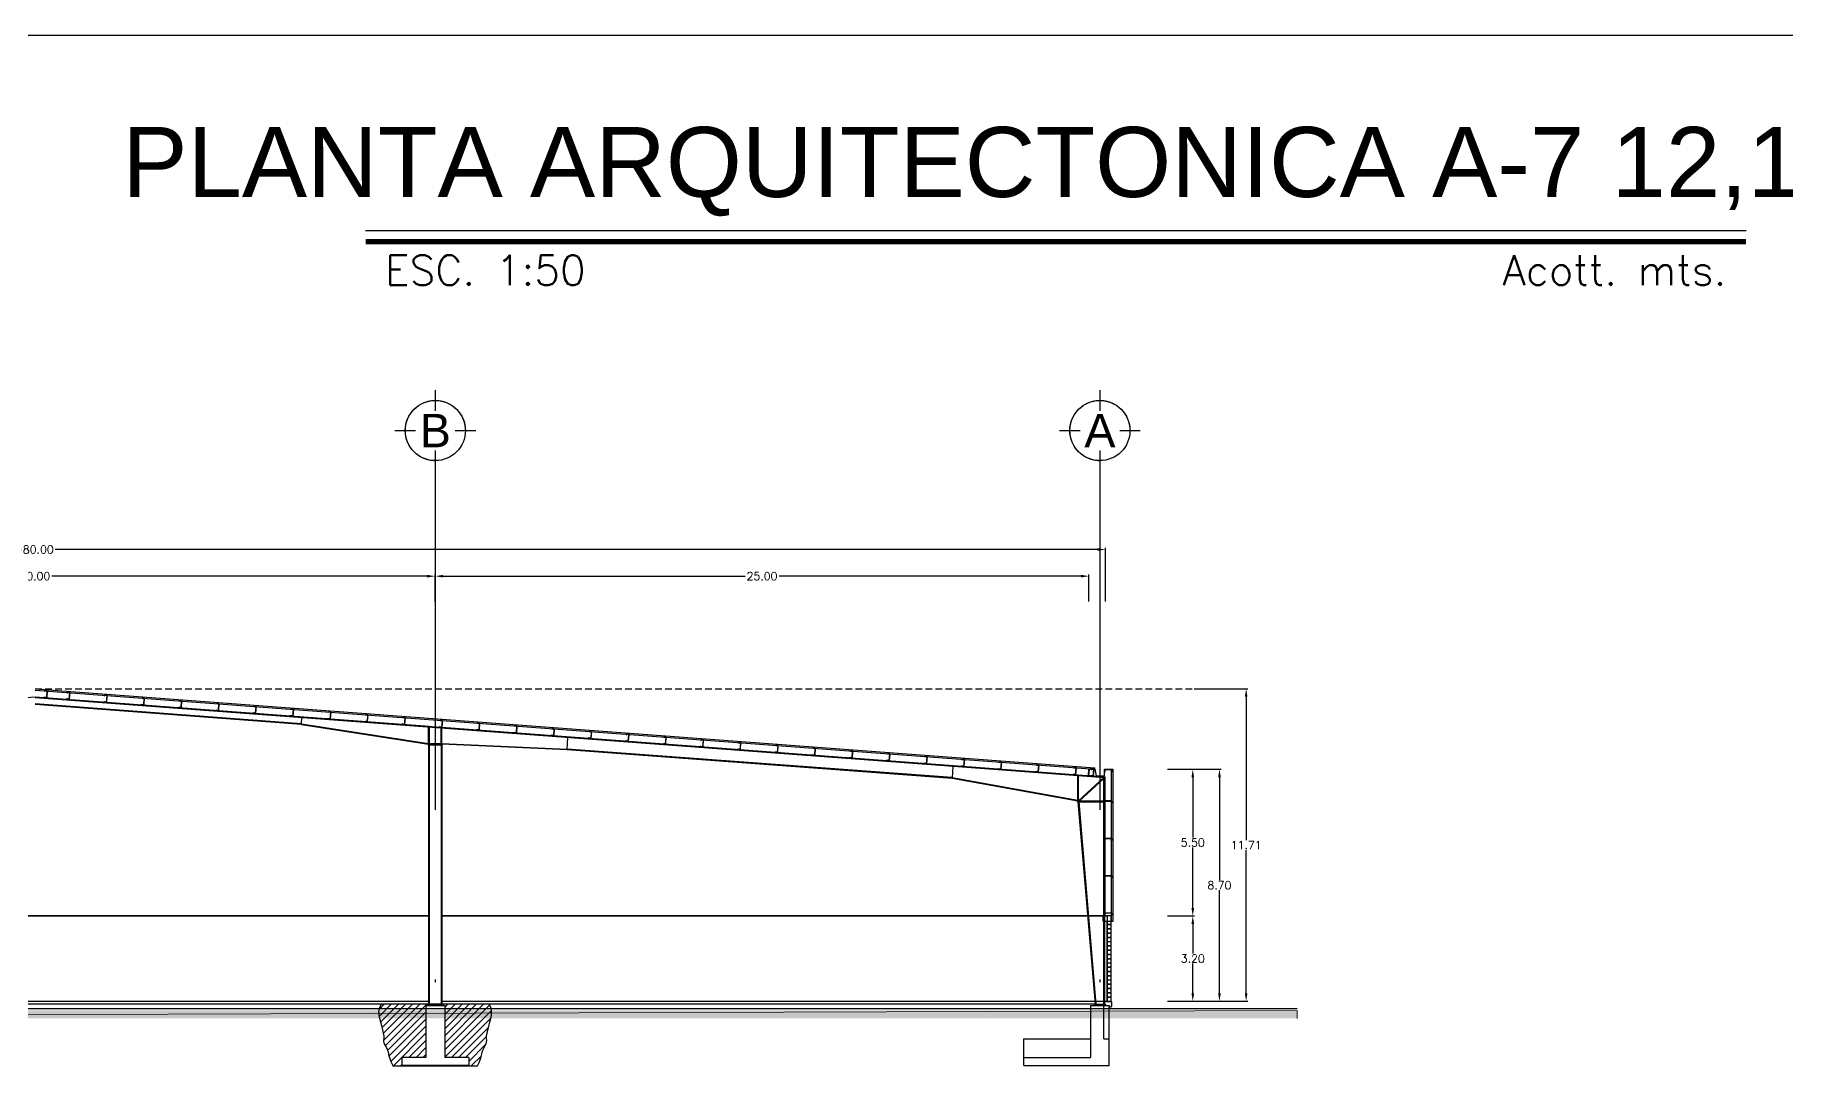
# Model space of a CAD drawing. Header units: millimetres. Extents: x -3 to 3438, y -2371 to 140.
# Drawn here: x 351.6 to 417.2, y -30.3 to 8.4 of the extents above; entities that cross this region are included whole.
import ezdxf
from ezdxf.enums import TextEntityAlignment as Align

# ---------------------------------------------------------------- set-up
doc = ezdxf.new("R2010")
doc.units = ezdxf.units.MM
doc.linetypes.add('DASHDOT', pattern=[25.4, 12.7, -6.35, 0, -6.35])
doc.linetypes.add('DASHED2', pattern=[0.375, 0.25, -0.125])
doc.layers.get('0').update_dxf_attribs({"color": 3})
for name, color, linetype in [('1- 09', 2, 'Continuous'), ('1- 1', 1, 'Continuous'), ('1- 2', 223, 'Continuous'), ('1- 3', 3, 'Continuous'), ('8', 8, 'Continuous'), ('dim-75', 2, 'Continuous'), ('ejes', 140, 'DASHDOT'), ('hatch', 9, 'Continuous'), ('MARCO', 254, 'Continuous'), ('proy ante', 7, 'Continuous')]:
    doc.layers.add(name, color=color, linetype=linetype)
doc.layers.add('2', color=223, linetype='Continuous', lineweight=5)
doc.layers.add('3', color=3, linetype='Continuous', lineweight=30)
doc.styles.add('ALA', font='arial.ttf')
doc.styles.add('ROMANT', font='arial.ttf', dxfattribs={"height": 22})
doc.styles.get("Standard").update_dxf_attribs({"font": 'arial.ttf'})
doc.styles.add('TEXTOS', font='romans.shx')
doc.dimstyles.new('DIM-75P', dxfattribs={"dimtxt": 0.3, "dimasz": 0.3, "dimexe": 0.0675, "dimexo": 0.0468, "dimgap": 0.0375, "dimtad": 0, "dimtih": 1, "dimtoh": 1, "dimzin": 0, "dimdsep": 46, "dimtxsty": 'TEXTOS', "dimcen": 0.3, "dimclrd": 1, "dimclre": 1, "dimclrt": 2, "dimadec": 0, "dimazin": 0, "dimtfac": 1, "dimtmove": 1, "dimatfit": 3, "dimldrblk": 'flecha', "dimfxl": 0.045, "dimtolj": 1, "dimtzin": 0, "dimlwd": -1, "dimlwe": -1, "dimarcsym": 0})

# ---------------------------------------------------------------- blocks, each defined once
blk = doc.blocks.new('ejeh')
at = {"layer": 'ejes', "const_width": 0.02}
blk.add_lwpolyline([(0, 0.174, -2.414214), (0.5, 0.674, 1)], format="xyb", dxfattribs=at)
for points in [[(0, 1.348), (0, 1)], [(-0.326, 0.674), (-0.674, 0.674)], [(0.326, 0.674), (0.674, 0.674)], [(0, 0), (0, 0.348)]]:
    blk.add_lwpolyline(points, dxfattribs=at)
at = {"layer": 'ejes'}
blk.add_circle((0, 0.674), 0.5, dxfattribs=at)
blk.add_attdef('X', text='', height=0.556, dxfattribs=at).set_placement((0, 0.674), align=Align.MIDDLE_CENTER)
blk = doc.blocks.new('*D34')
at = {"layer": 'Defpoints', "color": 0, "transparency": 16777216}
for p in [(391.737, -10.926), (311.74, -12.926), (391.737, -12.926)]:
    blk.add_point(p, dxfattribs=at)
at = {"layer": 'dim-75', "color": 1, "transparency": 16777216}
for p, q in [((311.74, -12.88), (311.74, -10.859)), ((312.04, -10.926), (351.101, -10.926)), ((391.437, -10.926), (352.376, -10.926)), ((391.737, -12.88), (391.737, -10.859))]:
    blk.add_line(p, q, dxfattribs=at)
for points in [[(312.04, -10.876), (312.04, -10.976), (311.74, -10.926)], [(391.437, -10.876), (391.437, -10.976), (391.737, -10.926)]]:
    blk.add_solid(points, dxfattribs=at)
at = {"layer": 'dim-75', "color": 2, "transparency": 16777216, "insert": (351.739, -10.926), "char_height": 0.3, "attachment_point": 5, "style": 'TEXTOS'}
blk.add_mtext('\\A1;80.00', dxfattribs=at)
blk = doc.blocks.new('flecha')
at = {"ltscale": 6}
for points in [[(-0.02, 0.03), (-0.11, 0.13), (-0.12, 0.05), (-0.12, 0.21)], [(-0.02, -0.03), (-0.11, -0.13), (-0.12, -0.05), (-0.12, -0.21)]]:
    blk.add_hatch(color=256, dxfattribs=at).paths.add_polyline_path(points)
for p, q in [((0.01, -0.02), (-0.14, 0.24)), ((0.01, 0.02), (-0.14, -0.24)), ((-0.13, 0.24), (-0.13, 0.03)), ((-0.13, 0.03), (-0.1, 0.12)), ((0, 0), (-0.1, 0.12)), ((0, 0), (-0.1, -0.12)), ((-0.13, -0.02), (-0.13, -0.24)), ((-0.13, -0.02), (-0.1, -0.12))]:
    blk.add_line(p, q, dxfattribs=at)
for points in [[(-0.02, 0.03), (-0.11, 0.13), (-0.12, 0.05), (-0.12, 0.21)], [(-0.02, -0.03), (-0.11, -0.13), (-0.12, -0.05), (-0.12, -0.21)]]:
    blk.add_lwpolyline(points, close=True, dxfattribs=at)
blk = doc.blocks.new('*D35')
at = {"layer": 'Defpoints', "color": 0, "transparency": 16777216}
for p in [(366.613, -11.926), (366.613, -12.926), (391.123, -12.926)]:
    blk.add_point(p, dxfattribs=at)
at = {"layer": 'dim-75', "color": 1, "transparency": 16777216}
for p, q in [((366.613, -12.88), (366.613, -11.859)), ((366.913, -11.926), (378.231, -11.926)), ((390.823, -11.926), (379.506, -11.926)), ((391.123, -12.88), (391.123, -11.859))]:
    blk.add_line(p, q, dxfattribs=at)
for points in [[(366.913, -11.876), (366.913, -11.976), (366.613, -11.926)], [(390.823, -11.876), (390.823, -11.976), (391.123, -11.926)]]:
    blk.add_solid(points, dxfattribs=at)
at = {"layer": 'dim-75', "color": 2, "transparency": 16777216, "insert": (378.868, -11.926), "char_height": 0.3, "attachment_point": 5, "style": 'TEXTOS'}
blk.add_mtext('\\A1;25.00', dxfattribs=at)
blk = doc.blocks.new('*D36')
at = {"layer": 'Defpoints', "color": 0, "transparency": 16777216}
for p in [(336.605, -11.926), (336.605, -12.926), (366.613, -12.926)]:
    blk.add_point(p, dxfattribs=at)
at = {"layer": 'dim-75', "color": 1, "transparency": 16777216}
for p, q in [((336.605, -12.88), (336.605, -11.859)), ((336.905, -11.926), (350.972, -11.926)), ((366.313, -11.926), (352.247, -11.926)), ((366.613, -12.88), (366.613, -11.859))]:
    blk.add_line(p, q, dxfattribs=at)
for points in [[(336.905, -11.876), (336.905, -11.976), (336.605, -11.926)], [(366.313, -11.876), (366.313, -11.976), (366.613, -11.926)]]:
    blk.add_solid(points, dxfattribs=at)
at = {"layer": 'dim-75', "color": 2, "transparency": 16777216, "insert": (351.609, -11.926), "char_height": 0.3, "attachment_point": 5, "style": 'TEXTOS'}
blk.add_mtext('\\A1;30.00', dxfattribs=at)
blk = doc.blocks.new('*D38')
at = {"layer": 'Defpoints', "color": 0, "transparency": 16777216}
for p in [(394.014, -19.16), (394.014, -27.86), (396.014, -27.86)]:
    blk.add_point(p, dxfattribs=at)
at = {"layer": 'dim-75', "color": 1, "transparency": 16777216}
for p, q in [((394.061, -19.16), (396.082, -19.16)), ((396.014, -19.46), (396.014, -23.322)), ((396.014, -27.56), (396.014, -23.697)), ((394.061, -27.86), (396.082, -27.86))]:
    blk.add_line(p, q, dxfattribs=at)
for points in [[(395.964, -19.46), (396.064, -19.46), (396.014, -19.16)], [(395.964, -27.56), (396.064, -27.56), (396.014, -27.86)]]:
    blk.add_solid(points, dxfattribs=at)
at = {"layer": 'dim-75', "color": 2, "transparency": 16777216, "insert": (396.014, -23.51), "char_height": 0.3, "attachment_point": 5, "style": 'TEXTOS'}
blk.add_mtext('\\A1;8.70', dxfattribs=at)
blk = doc.blocks.new('*D39')
at = {"layer": 'Defpoints', "color": 0, "transparency": 16777216}
for p in [(394.014, -24.66), (395.014, -24.66), (394.014, -27.86)]:
    blk.add_point(p, dxfattribs=at)
at = {"layer": 'dim-75', "color": 1, "transparency": 16777216}
for p, q in [((394.061, -24.66), (395.082, -24.66)), ((395.014, -24.96), (395.014, -26.072)), ((395.014, -27.56), (395.014, -26.447)), ((394.061, -27.86), (395.082, -27.86))]:
    blk.add_line(p, q, dxfattribs=at)
for points in [[(394.964, -24.96), (395.064, -24.96), (395.014, -24.66)], [(394.964, -27.56), (395.064, -27.56), (395.014, -27.86)]]:
    blk.add_solid(points, dxfattribs=at)
at = {"layer": 'dim-75', "color": 2, "transparency": 16777216, "insert": (395.014, -26.26), "char_height": 0.3, "attachment_point": 5, "style": 'TEXTOS'}
blk.add_mtext('\\A1;3.20', dxfattribs=at)
blk = doc.blocks.new('*D40')
at = {"layer": 'Defpoints', "color": 0, "transparency": 16777216}
for p in [(394.014, -19.16), (395.014, -19.16), (394.014, -24.66)]:
    blk.add_point(p, dxfattribs=at)
at = {"layer": 'dim-75', "color": 1, "transparency": 16777216}
for p, q in [((394.061, -19.16), (395.082, -19.16)), ((395.014, -19.46), (395.014, -21.722)), ((395.014, -24.36), (395.014, -22.097)), ((394.061, -24.66), (395.082, -24.66))]:
    blk.add_line(p, q, dxfattribs=at)
for points in [[(394.964, -19.46), (395.064, -19.46), (395.014, -19.16)], [(394.964, -24.36), (395.064, -24.36), (395.014, -24.66)]]:
    blk.add_solid(points, dxfattribs=at)
at = {"layer": 'dim-75', "color": 2, "transparency": 16777216, "insert": (395.014, -21.91), "char_height": 0.3, "attachment_point": 5, "style": 'TEXTOS'}
blk.add_mtext('\\A1;5.50', dxfattribs=at)
blk = doc.blocks.new('*D44')
at = {"layer": 'Defpoints', "color": 0, "transparency": 16777216}
for p in [(395.014, -16.145), (395.014, -27.86), (397.014, -27.86)]:
    blk.add_point(p, dxfattribs=at)
at = {"layer": 'dim-75', "color": 1, "transparency": 16777216}
for p, q in [((395.061, -16.145), (397.082, -16.145)), ((397.014, -16.445), (397.014, -21.815)), ((397.014, -27.56), (397.014, -22.19)), ((395.061, -27.86), (397.082, -27.86))]:
    blk.add_line(p, q, dxfattribs=at)
for points in [[(396.964, -16.445), (397.064, -16.445), (397.014, -16.145)], [(396.964, -27.56), (397.064, -27.56), (397.014, -27.86)]]:
    blk.add_solid(points, dxfattribs=at)
at = {"layer": 'dim-75', "color": 2, "transparency": 16777216, "insert": (397.014, -22.002), "char_height": 0.3, "attachment_point": 5, "style": 'TEXTOS'}
blk.add_mtext('\\A1;11.71', dxfattribs=at)

msp = doc.modelspace()

# ---------------------------------------------------------------- hatches: boundary and pattern name
at = {"layer": 'proy ante'}
for points in [[(306.585, -28.199), (306.585, -28.499), (398.923, -28.199)], [(306.585, -28.499), (398.923, -28.199), (398.923, -28.499)]]:
    msp.add_hatch(color=256, dxfattribs=at).paths.add_polyline_path(points)

# ---------------------------------------------------------------- linework, layer by layer
at = {"layer": '1- 09', "lineweight": 25}
for points in [[(361.601, -17.464), (351.617, -16.714)], [(361.601, -17.488), (351.617, -16.737)], [(361.601, -17.488), (361.617, -17.196)], [(361.601, -17.464), (366.372, -18.191)], [(361.601, -17.488), (366.372, -18.222)], [(366.372, -18.215), (366.372, -17.551)], [(366.372, -18.215), (366.87, -18.215), (366.87, -17.59)], [(366.396, -18.215), (366.396, -17.551)], [(366.846, -18.215), (366.846, -17.59)], [(366.356, -18.215), (366.356, -18.246), (366.885, -18.246), (366.885, -18.215), (366.356, -18.215)], [(366.356, -18.246), (366.356, -18.246)], [(366.372, -18.246), (366.372, -27.962)], [(366.396, -18.246), (366.396, -27.962)], [(366.846, -18.246), (366.846, -27.962)], [(366.87, -18.199), (371.561, -18.404)], [(366.87, -18.215), (371.561, -18.42)], [(366.87, -18.246), (366.87, -27.962)], [(371.561, -18.42), (371.593, -17.97)], [(385.993, -19.47), (371.561, -18.404)], [(371.561, -18.42), (385.993, -19.494)], [(386.024, -19.052), (385.993, -19.494)], [(385.993, -19.47), (390.708, -20.324)], [(385.993, -19.494), (390.708, -20.347)], [(390.708, -20.347), (390.708, -19.399)], [(390.732, -20.347), (390.732, -19.399)], [(391.68, -19.47), (390.732, -20.347)], [(391.68, -19.51), (390.772, -20.347)], [(390.693, -20.371), (390.693, -20.347), (391.727, -20.347), (391.727, -20.371), (390.693, -20.371)], [(390.693, -20.347), (390.693, -20.347)], [(390.693, -20.371), (390.693, -20.387), (391.727, -20.387), (391.727, -20.371), (390.693, -20.371)], [(390.693, -20.387), (390.693, -20.387)], [(390.708, -20.387), (391.356, -27.962)], [(390.74, -20.387), (391.38, -27.962)]]:
    msp.add_lwpolyline(points, dxfattribs=at)
at = {"layer": '1- 1', "lineweight": 25}
for points in [[(302.873, 8.357), (495.306, 8.357)], [(351.617, -16.145), (391.348, -19.115)], [(351.617, -16.192), (391.348, -19.162), (391.348, -19.115)], [(351.617, -16.445), (391.712, -19.447)], [(351.617, -16.469), (391.712, -19.47)], [(391.68, -20.347), (391.68, -19.47)], [(391.712, -20.347), (391.712, -19.447)], [(391.964, -24.865), (391.964, -19.162), (392.012, -19.162)], [(392.012, -19.162), (392.012, -24.865), (391.964, -24.865)], [(391.68, -27.962), (391.68, -20.387)], [(391.712, -27.962), (391.712, -20.387)], [(391.956, -24.66), (391.68, -24.66), (391.656, -24.684)], [(391.656, -24.834), (391.656, -24.684)], [(391.956, -24.865), (391.68, -24.865), (391.656, -24.834)], [(391.806, -27.867), (391.806, -24.865)], [(391.956, -27.867), (391.956, -24.66)], [(391.806, -24.968), (391.957, -24.968)], [(391.806, -24.984), (391.957, -24.984)], [(391.806, -25.134), (391.957, -25.134)], [(391.806, -25.142), (391.957, -25.142)], [(391.806, -25.292), (391.957, -25.292)], [(391.806, -25.3), (391.957, -25.3)], [(391.806, -25.45), (391.957, -25.45)], [(391.806, -25.466), (391.957, -25.466)], [(391.806, -25.616), (391.957, -25.616)], [(391.806, -25.624), (391.957, -25.624)], [(391.806, -25.774), (391.957, -25.774)], [(391.806, -25.782), (391.957, -25.782)], [(391.806, -25.932), (391.957, -25.932)], [(391.806, -25.94), (391.957, -25.94)], [(391.806, -26.09), (391.957, -26.09)], [(391.806, -26.105), (391.957, -26.105)], [(391.806, -26.256), (391.957, -26.256)], [(391.806, -26.263), (391.957, -26.263)], [(391.806, -26.414), (391.957, -26.414)], [(391.806, -26.421), (391.957, -26.421)], [(391.806, -26.572), (391.957, -26.572)], [(391.806, -26.579), (391.957, -26.579)], [(391.806, -26.729), (391.957, -26.729)], [(391.806, -26.745), (391.957, -26.745)], [(391.806, -26.895), (391.957, -26.895)], [(391.806, -26.903), (391.957, -26.903)], [(391.806, -27.053), (391.957, -27.053)], [(391.806, -27.061), (391.957, -27.061)], [(391.806, -27.211), (391.957, -27.211)], [(391.806, -27.219), (391.957, -27.219)], [(391.806, -27.369), (391.957, -27.369)], [(391.806, -27.385), (391.957, -27.385)], [(391.806, -27.535), (391.957, -27.535)], [(391.806, -27.543), (391.957, -27.543)], [(391.806, -27.693), (391.956, -27.693)], [(391.806, -27.701), (391.956, -27.701)], [(391.806, -27.851), (391.956, -27.851)]]:
    msp.add_lwpolyline(points, dxfattribs=at)
at = {"layer": '1- 2', "lineweight": 25}
for points in [[(351.972, -16.453), (351.972, -16.469), (352.059, -16.477), (352.075, -16.232), (352.075, -16.224), (351.996, -16.216), (351.988, -16.216), (351.988, -16.232), (351.988, -16.224)], [(351.996, -16.224), (351.996, -16.216), (352.075, -16.224)], [(352.075, -16.232), (352.059, -16.477)], [(352.81, -16.516), (352.81, -16.532), (352.817, -16.532), (352.896, -16.54), (352.896, -16.532), (352.92, -16.287), (352.912, -16.287), (352.833, -16.279), (352.833, -16.287), (352.825, -16.295), (352.833, -16.295), (352.833, -16.287)], [(352.833, -16.279), (352.912, -16.287)], [(352.92, -16.287), (352.896, -16.532)], [(354.208, -16.619), (354.208, -16.635), (354.216, -16.635), (354.295, -16.643), (354.318, -16.398), (354.318, -16.39), (354.31, -16.39), (354.231, -16.382), (354.231, -16.39), (354.223, -16.39), (354.223, -16.406), (354.231, -16.406), (354.231, -16.39), (354.31, -16.39)], [(354.31, -16.398), (354.295, -16.643), (354.216, -16.635)], [(352.059, -16.477), (351.972, -16.469), (351.972, -16.453)], [(352.059, -16.469), (352.059, -16.461)], [(352.81, -16.532), (352.817, -16.516), (352.81, -16.516)], [(352.896, -16.54), (352.817, -16.532)], [(354.208, -16.635), (354.208, -16.619)], [(355.629, -16.493), (355.708, -16.5), (355.693, -16.745), (355.606, -16.737), (355.606, -16.722)], [(357.004, -16.84), (357.004, -16.832)], [(357.083, -16.848), (357.004, -16.848)], [(357.028, -16.595), (357.107, -16.603), (357.091, -16.848)], [(358.402, -16.935), (358.402, -16.951), (358.481, -16.959), (358.489, -16.959), (358.489, -16.951), (358.505, -16.706), (358.418, -16.698), (358.418, -16.714), (358.418, -16.706)], [(358.481, -16.959), (358.402, -16.951), (358.402, -16.935)], [(358.418, -16.698), (358.505, -16.706), (358.489, -16.951)], [(358.481, -16.951), (358.481, -16.943)], [(359.879, -17.061), (359.8, -17.053), (359.8, -17.038)], [(359.824, -16.809), (359.903, -16.809)], [(359.903, -16.816), (359.887, -17.061)], [(361.301, -16.919), (361.277, -17.164), (361.198, -17.156), (361.198, -17.14)], [(361.293, -16.919), (361.293, -16.911)], [(362.596, -17.259), (362.596, -17.251)], [(362.675, -17.275), (362.596, -17.267)], [(362.675, -17.267), (362.675, -17.259)], [(363.994, -17.354), (363.986, -17.369), (363.994, -17.369), (364.073, -17.377), (364.081, -17.369), (364.097, -17.124), (364.089, -17.124), (364.01, -17.117), (364.01, -17.132), (364.01, -17.124)], [(364.073, -17.377), (363.994, -17.369), (363.994, -17.354)], [(364.01, -17.117), (364.089, -17.124)], [(364.097, -17.124), (364.073, -17.369)], [(365.385, -17.456), (365.385, -17.472), (365.392, -17.472), (365.471, -17.48), (365.495, -17.235), (365.495, -17.227), (365.487, -17.227), (365.408, -17.219), (365.408, -17.227), (365.4, -17.243), (365.408, -17.243), (365.408, -17.227), (365.487, -17.227)], [(365.385, -17.472), (365.392, -17.456), (365.385, -17.456)], [(365.495, -17.235), (365.471, -17.48), (365.392, -17.472)], [(365.487, -17.235), (365.487, -17.227)], [(366.783, -17.559), (366.783, -17.583), (366.87, -17.583), (366.893, -17.338), (366.885, -17.338), (366.885, -17.33), (366.798, -17.33), (366.798, -17.346), (366.806, -17.33), (366.885, -17.338), (366.87, -17.583), (366.791, -17.575)], [(366.783, -17.575), (366.783, -17.559)], [(368.204, -17.433), (368.283, -17.44), (368.268, -17.685), (368.181, -17.685)], [(368.181, -17.677), (368.181, -17.669)], [(369.579, -17.772), (369.579, -17.788), (369.658, -17.796), (369.666, -17.796), (369.666, -17.788), (369.682, -17.543), (369.603, -17.535), (369.595, -17.535), (369.595, -17.551), (369.595, -17.543)], [(369.603, -17.543), (369.603, -17.535), (369.682, -17.543), (369.666, -17.788)], [(370.977, -17.875), (370.977, -17.891), (371.056, -17.899), (371.064, -17.899), (371.08, -17.654), (371.08, -17.646), (370.993, -17.638), (370.993, -17.662), (370.993, -17.646), (371.08, -17.646)], [(371.08, -17.654), (371.064, -17.899)], [(369.658, -17.796), (369.579, -17.788), (369.579, -17.772)], [(369.658, -17.788), (369.658, -17.78)], [(371.056, -17.899), (370.977, -17.891), (370.977, -17.875)], [(372.478, -17.756), (372.454, -18.001), (372.375, -17.993), (372.375, -17.978)], [(373.765, -18.088), (373.765, -18.104), (373.773, -18.104), (373.852, -18.112), (373.852, -18.104), (373.876, -17.859), (373.868, -17.859), (373.789, -17.851), (373.781, -17.867), (373.789, -17.867), (373.789, -17.851), (373.868, -17.859)], [(373.765, -18.096), (373.773, -18.088), (373.765, -18.088)], [(373.876, -17.859), (373.852, -18.104), (373.773, -18.104)], [(373.773, -18.096), (373.773, -18.088)], [(375.163, -18.191), (375.163, -18.207), (375.171, -18.207), (375.25, -18.215), (375.25, -18.207), (375.274, -17.962), (375.266, -17.962), (375.187, -17.954), (375.179, -17.962), (375.179, -17.97), (375.187, -17.962)], [(375.163, -18.207), (375.163, -18.191)], [(375.25, -18.215), (375.171, -18.207)], [(375.187, -17.954), (375.266, -17.962), (375.25, -18.207)], [(376.561, -18.294), (376.561, -18.309), (376.569, -18.309), (376.648, -18.317), (376.672, -18.072), (376.672, -18.064), (376.664, -18.064), (376.585, -18.057), (376.577, -18.064), (376.577, -18.08), (376.585, -18.08), (376.585, -18.064), (376.664, -18.064)], [(376.561, -18.309), (376.569, -18.294), (376.561, -18.294)], [(376.664, -18.072), (376.648, -18.317), (376.569, -18.309)], [(377.96, -18.396), (377.96, -18.42), (378.046, -18.42), (378.07, -18.175), (378.062, -18.175), (378.062, -18.167), (377.975, -18.167), (377.975, -18.183), (377.983, -18.167), (378.062, -18.175), (378.046, -18.42), (377.96, -18.412)], [(379.358, -18.507), (379.358, -18.523), (379.366, -18.523), (379.445, -18.53), (379.445, -18.523), (379.468, -18.278), (379.46, -18.278), (379.381, -18.27), (379.374, -18.27), (379.374, -18.286), (379.381, -18.27), (379.46, -18.278), (379.445, -18.523), (379.366, -18.523)], [(380.756, -18.609), (380.756, -18.625), (380.843, -18.633), (380.843, -18.625), (380.858, -18.38), (380.78, -18.372), (380.772, -18.372), (380.772, -18.388), (380.772, -18.38)], [(380.78, -18.38), (380.78, -18.372), (380.859, -18.38), (380.843, -18.625)], [(377.96, -18.412), (377.96, -18.396)], [(377.968, -18.412), (377.968, -18.404)], [(379.358, -18.515), (379.358, -18.507)], [(379.366, -18.515), (379.366, -18.507)], [(380.843, -18.633), (380.756, -18.625), (380.756, -18.609)], [(382.154, -18.712), (382.154, -18.728), (382.233, -18.736), (382.241, -18.736), (382.257, -18.491), (382.257, -18.483), (382.178, -18.475), (382.17, -18.475), (382.17, -18.499), (382.17, -18.483)], [(382.233, -18.736), (382.154, -18.728), (382.154, -18.712)], [(382.178, -18.483), (382.257, -18.483)], [(382.257, -18.491), (382.241, -18.736)], [(383.631, -18.839), (383.552, -18.831), (383.552, -18.815)], [(385.053, -18.696), (385.029, -18.941), (384.95, -18.941)], [(384.95, -18.933), (384.95, -18.925)], [(386.34, -19.028), (386.34, -19.044), (386.348, -19.044), (386.427, -19.052), (386.427, -19.044), (386.451, -18.799), (386.443, -18.799), (386.364, -18.791), (386.364, -18.799), (386.356, -18.807), (386.364, -18.807), (386.364, -18.799)], [(386.34, -19.044), (386.348, -19.028), (386.34, -19.028)], [(386.364, -18.791), (386.443, -18.799)], [(386.451, -18.799), (386.427, -19.044)], [(387.738, -19.131), (387.738, -19.147), (387.746, -19.147), (387.825, -19.154), (387.849, -18.91), (387.841, -18.902), (387.762, -18.894), (387.754, -18.902), (387.754, -18.918), (387.762, -18.902), (387.841, -18.902)], [(387.841, -18.91), (387.825, -19.154), (387.746, -19.147)], [(389.16, -19.004), (389.239, -19.012), (389.223, -19.257), (389.137, -19.249), (389.137, -19.233)], [(386.427, -19.052), (386.348, -19.044)], [(387.738, -19.147), (387.738, -19.131)], [(390.535, -19.352), (390.535, -19.344)], [(390.614, -19.36), (390.535, -19.36)], [(390.558, -19.107), (390.637, -19.115), (390.622, -19.36)], [(391.103, -19.399), (391.119, -19.154)], [(391.206, -19.154), (391.127, -19.154), (391.103, -19.399)], [(391.103, -19.399), (391.111, -19.407)], [(391.19, -19.391), (391.19, -19.407), (391.111, -19.407)], [(391.127, -19.147), (391.127, -19.154), (391.119, -19.154)], [(391.127, -19.147), (391.206, -19.154), (391.214, -19.162)], [(391.19, -19.407), (391.198, -19.391), (391.19, -19.391)], [(391.301, -19.17), (391.277, -19.415), (391.198, -19.407)], [(391.206, -19.154), (391.206, -19.147)], [(391.214, -19.162), (391.206, -19.178), (391.206, -19.162)], [(391.293, -19.17), (391.293, -19.162)], [(391.712, -19.17), (391.712, -19.178)], [(391.712, -19.17), (391.957, -19.17)], [(391.956, -19.178), (391.956, -19.17), (391.712, -19.17)], [(391.727, -19.257), (391.712, -19.257), (391.712, -19.178)], [(391.712, -19.178), (391.712, -19.257), (391.727, -19.257)], [(391.964, -19.178), (391.964, -19.17), (391.957, -19.17)], [(391.964, -19.178), (391.964, -19.257), (391.957, -19.257)], [(391.964, -19.257), (391.964, -19.178)], [(391.964, -19.257), (391.964, -19.249)], [(391.949, -20.442), (391.956, -20.442), (391.964, -20.434), (391.964, -20.355), (391.956, -20.347), (391.712, -20.347), (391.712, -20.442), (391.727, -20.442), (391.727, -20.434), (391.712, -20.434), (391.712, -20.355), (391.956, -20.355)], [(391.956, -20.434), (391.949, -20.434), (391.949, -20.442)], [(391.964, -20.355), (391.964, -20.434)], [(391.712, -21.832), (391.712, -21.753), (391.956, -21.753)], [(391.956, -21.84), (391.949, -21.84)], [(391.956, -21.832), (391.956, -21.824)], [(391.964, -21.753), (391.964, -21.832)], [(391.712, -23.151), (391.957, -23.151)], [(391.957, -23.238), (391.949, -23.238)], [(391.957, -23.159), (391.957, -23.151)], [(391.964, -23.159), (391.964, -23.238)], [(391.712, -24.636), (391.712, -24.549)], [(391.712, -24.557), (391.712, -24.549), (391.957, -24.549)], [(391.957, -24.557), (391.712, -24.557), (391.712, -24.636), (391.727, -24.636), (391.727, -24.644)], [(391.712, -24.636), (391.712, -24.644)], [(391.727, -24.644), (391.712, -24.644)], [(391.957, -24.644), (391.949, -24.644), (391.949, -24.636), (391.957, -24.636)], [(391.964, -24.557), (391.957, -24.549)], [(391.964, -24.557), (391.964, -24.636), (391.957, -24.644)], [(391.964, -24.636), (391.964, -24.557)], [(391.964, -24.636), (391.964, -24.628)], [(391.333, -27.962), (311.878, -27.962)], [(366.372, -27.867), (336.854, -27.867)], [(391.348, -27.867), (366.87, -27.867)]]:
    msp.add_lwpolyline(points, dxfattribs=at)
for points, knots in [([(355.606, -16.722), (355.606, -16.722), (355.606, -16.745), (355.606, -16.745), (355.606, -16.745), (355.693, -16.745), (355.693, -16.745), (355.693, -16.745), (355.708, -16.5), (355.708, -16.5), (355.708, -16.5), (355.708, -16.493), (355.708, -16.493), (355.708, -16.493), (355.622, -16.493), (355.622, -16.493), (355.622, -16.493), (355.622, -16.508), (355.622, -16.508), (355.622, -16.508), (355.622, -16.493), (355.622, -16.493)], [0, 0, 0, 0, 1, 1, 1, 2, 2, 2, 3, 3, 3, 4, 4, 4, 5, 5, 5, 6, 6, 6, 7, 7, 7, 7]), ([(357.004, -16.832), (357.004, -16.832), (357.004, -16.848), (357.004, -16.848), (357.004, -16.848), (357.083, -16.856), (357.083, -16.856), (357.083, -16.856), (357.091, -16.856), (357.091, -16.856), (357.091, -16.856), (357.091, -16.848), (357.091, -16.848), (357.091, -16.848), (357.107, -16.603), (357.107, -16.603), (357.107, -16.603), (357.028, -16.595), (357.028, -16.595), (357.028, -16.595), (357.02, -16.595), (357.02, -16.595), (357.02, -16.595), (357.02, -16.611), (357.02, -16.611), (357.02, -16.611), (357.02, -16.595), (357.02, -16.595)], [0, 0, 0, 0, 1, 1, 1, 2, 2, 2, 3, 3, 3, 4, 4, 4, 5, 5, 5, 6, 6, 6, 7, 7, 7, 8, 8, 8, 9, 9, 9, 9]), ([(359.8, -17.038), (359.8, -17.038), (359.8, -17.053), (359.8, -17.053), (359.8, -17.053), (359.879, -17.061), (359.879, -17.061), (359.879, -17.061), (359.887, -17.061), (359.887, -17.061), (359.887, -17.061), (359.903, -16.816), (359.903, -16.816), (359.903, -16.816), (359.903, -16.809), (359.903, -16.809), (359.903, -16.809), (359.824, -16.801), (359.824, -16.801), (359.824, -16.801), (359.816, -16.809), (359.816, -16.809), (359.816, -16.809), (359.816, -16.824), (359.816, -16.824), (359.816, -16.824), (359.816, -16.809), (359.816, -16.809)], [0, 0, 0, 0, 1, 1, 1, 2, 2, 2, 3, 3, 3, 4, 4, 4, 5, 5, 5, 6, 6, 6, 7, 7, 7, 8, 8, 8, 9, 9, 9, 9]), ([(361.198, -17.14), (361.198, -17.14), (361.19, -17.156), (361.19, -17.156), (361.19, -17.156), (361.198, -17.164), (361.198, -17.164), (361.198, -17.164), (361.285, -17.164), (361.285, -17.164), (361.285, -17.164), (361.301, -16.919), (361.301, -16.919), (361.301, -16.919), (361.301, -16.911), (361.301, -16.911), (361.301, -16.911), (361.214, -16.911), (361.214, -16.911), (361.214, -16.911), (361.214, -16.927), (361.214, -16.927), (361.214, -16.927), (361.214, -16.911), (361.214, -16.911), (361.214, -16.911), (361.301, -16.919), (361.301, -16.919)], [0, 0, 0, 0, 1, 1, 1, 2, 2, 2, 3, 3, 3, 4, 4, 4, 5, 5, 5, 6, 6, 6, 7, 7, 7, 8, 8, 8, 9, 9, 9, 9]), ([(362.596, -17.251), (362.596, -17.251), (362.596, -17.267), (362.596, -17.267), (362.596, -17.267), (362.675, -17.275), (362.675, -17.275), (362.675, -17.275), (362.683, -17.275), (362.683, -17.275), (362.683, -17.275), (362.683, -17.267), (362.683, -17.267), (362.683, -17.267), (362.699, -17.022), (362.699, -17.022), (362.699, -17.022), (362.612, -17.014), (362.612, -17.014), (362.612, -17.014), (362.612, -17.03), (362.612, -17.03), (362.612, -17.03), (362.612, -17.014), (362.612, -17.014), (362.612, -17.014), (362.699, -17.022), (362.699, -17.022), (362.699, -17.022), (362.683, -17.267), (362.683, -17.267)], [0, 0, 0, 0, 1, 1, 1, 2, 2, 2, 3, 3, 3, 4, 4, 4, 5, 5, 5, 6, 6, 6, 7, 7, 7, 8, 8, 8, 9, 9, 9, 10, 10, 10, 10]), ([(368.181, -17.669), (368.181, -17.669), (368.181, -17.685), (368.181, -17.685), (368.181, -17.685), (368.268, -17.693), (368.268, -17.693), (368.268, -17.693), (368.268, -17.685), (368.268, -17.685), (368.268, -17.685), (368.283, -17.44), (368.283, -17.44), (368.283, -17.44), (368.204, -17.433), (368.204, -17.433), (368.204, -17.433), (368.197, -17.433), (368.197, -17.433), (368.197, -17.433), (368.197, -17.448), (368.197, -17.448), (368.197, -17.448), (368.197, -17.433), (368.197, -17.433)], [0, 0, 0, 0, 1, 1, 1, 2, 2, 2, 3, 3, 3, 4, 4, 4, 5, 5, 5, 6, 6, 6, 7, 7, 7, 8, 8, 8, 8]), ([(372.375, -17.978), (372.375, -17.978), (372.367, -17.993), (372.367, -17.993), (372.367, -17.993), (372.375, -18.001), (372.375, -18.001), (372.375, -18.001), (372.462, -18.001), (372.462, -18.001), (372.462, -18.001), (372.478, -17.756), (372.478, -17.756), (372.478, -17.756), (372.47, -17.748), (372.47, -17.748), (372.47, -17.748), (372.391, -17.748), (372.391, -17.748), (372.391, -17.748), (372.391, -17.764), (372.391, -17.764), (372.391, -17.764), (372.391, -17.748), (372.391, -17.748), (372.391, -17.748), (372.47, -17.756), (372.47, -17.756)], [0, 0, 0, 0, 1, 1, 1, 2, 2, 2, 3, 3, 3, 4, 4, 4, 5, 5, 5, 6, 6, 6, 7, 7, 7, 8, 8, 8, 9, 9, 9, 9]), ([(383.552, -18.815), (383.552, -18.815), (383.552, -18.839), (383.552, -18.839), (383.552, -18.839), (383.639, -18.839), (383.639, -18.839), (383.639, -18.839), (383.655, -18.594), (383.655, -18.594), (383.655, -18.594), (383.655, -18.586), (383.655, -18.586), (383.655, -18.586), (383.568, -18.586), (383.568, -18.586), (383.568, -18.586), (383.568, -18.602), (383.568, -18.602), (383.568, -18.602), (383.568, -18.586), (383.568, -18.586), (383.568, -18.586), (383.655, -18.594), (383.655, -18.594), (383.655, -18.594), (383.639, -18.839), (383.639, -18.839)], [0, 0, 0, 0, 1, 1, 1, 2, 2, 2, 3, 3, 3, 4, 4, 4, 5, 5, 5, 6, 6, 6, 7, 7, 7, 8, 8, 8, 9, 9, 9, 9]), ([(384.95, -18.925), (384.95, -18.925), (384.942, -18.933), (384.942, -18.933), (384.942, -18.933), (384.95, -18.941), (384.95, -18.941), (384.95, -18.941), (385.029, -18.949), (385.029, -18.949), (385.029, -18.949), (385.037, -18.941), (385.037, -18.941), (385.037, -18.941), (385.053, -18.696), (385.053, -18.696), (385.053, -18.696), (385.045, -18.696), (385.045, -18.696), (385.045, -18.696), (384.966, -18.688), (384.966, -18.688), (384.966, -18.688), (384.966, -18.704), (384.966, -18.704), (384.966, -18.704), (384.966, -18.688), (384.966, -18.688), (384.966, -18.688), (385.045, -18.696), (385.045, -18.696)], [0, 0, 0, 0, 1, 1, 1, 2, 2, 2, 3, 3, 3, 4, 4, 4, 5, 5, 5, 6, 6, 6, 7, 7, 7, 8, 8, 8, 9, 9, 9, 10, 10, 10, 10]), ([(389.137, -19.233), (389.137, -19.233), (389.137, -19.257), (389.137, -19.257), (389.137, -19.257), (389.223, -19.257), (389.223, -19.257), (389.223, -19.257), (389.239, -19.012), (389.239, -19.012), (389.239, -19.012), (389.239, -19.004), (389.239, -19.004), (389.239, -19.004), (389.152, -19.004), (389.152, -19.004), (389.152, -19.004), (389.152, -19.02), (389.152, -19.02), (389.152, -19.02), (389.152, -19.004), (389.152, -19.004)], [0, 0, 0, 0, 1, 1, 1, 2, 2, 2, 3, 3, 3, 4, 4, 4, 5, 5, 5, 6, 6, 6, 7, 7, 7, 7]), ([(390.535, -19.344), (390.535, -19.344), (390.535, -19.36), (390.535, -19.36), (390.535, -19.36), (390.614, -19.368), (390.614, -19.368), (390.614, -19.368), (390.622, -19.368), (390.622, -19.368), (390.622, -19.368), (390.622, -19.36), (390.622, -19.36), (390.622, -19.36), (390.637, -19.115), (390.637, -19.115), (390.637, -19.115), (390.558, -19.107), (390.558, -19.107), (390.558, -19.107), (390.55, -19.107), (390.55, -19.107), (390.55, -19.107), (390.55, -19.123), (390.55, -19.123), (390.55, -19.123), (390.55, -19.107), (390.55, -19.107)], [0, 0, 0, 0, 1, 1, 1, 2, 2, 2, 3, 3, 3, 4, 4, 4, 5, 5, 5, 6, 6, 6, 7, 7, 7, 8, 8, 8, 9, 9, 9, 9]), ([(391.111, -19.399), (391.111, -19.399), (391.19, -19.407), (391.19, -19.407), (391.19, -19.407), (391.19, -19.391), (391.19, -19.391), (391.19, -19.391), (391.19, -19.407), (391.19, -19.407), (391.19, -19.407), (391.198, -19.407), (391.198, -19.407), (391.198, -19.407), (391.277, -19.415), (391.277, -19.415), (391.277, -19.415), (391.301, -19.17), (391.301, -19.17), (391.301, -19.17), (391.301, -19.162), (391.301, -19.162), (391.301, -19.162), (391.293, -19.162), (391.293, -19.162), (391.293, -19.162), (391.214, -19.154), (391.214, -19.154), (391.214, -19.154), (391.214, -19.162), (391.214, -19.162), (391.214, -19.162), (391.206, -19.178), (391.206, -19.178), (391.206, -19.178), (391.214, -19.178), (391.214, -19.178), (391.214, -19.178), (391.214, -19.162), (391.214, -19.162), (391.214, -19.162), (391.293, -19.162), (391.293, -19.162)], [0, 0, 0, 0, 1, 1, 1, 2, 2, 2, 3, 3, 3, 4, 4, 4, 5, 5, 5, 6, 6, 6, 7, 7, 7, 8, 8, 8, 9, 9, 9, 10, 10, 10, 11, 11, 11, 12, 12, 12, 13, 13, 13, 14, 14, 14, 14]), ([(391.956, -19.257), (391.956, -19.257), (391.949, -19.257), (391.949, -19.257), (391.949, -19.257), (391.956, -19.257), (391.956, -19.257)], [0, 0, 0, 0, 1, 1, 1, 2, 2, 2, 2]), ([(391.949, -21.84), (391.949, -21.84), (391.964, -21.84), (391.964, -21.84), (391.964, -21.84), (391.964, -21.753), (391.964, -21.753), (391.964, -21.753), (391.712, -21.753), (391.712, -21.753), (391.712, -21.753), (391.712, -21.84), (391.712, -21.84), (391.712, -21.84), (391.727, -21.84), (391.727, -21.84), (391.727, -21.84), (391.712, -21.84), (391.712, -21.84)], [0, 0, 0, 0, 1, 1, 1, 2, 2, 2, 3, 3, 3, 4, 4, 4, 5, 5, 5, 6, 6, 6, 6]), ([(391.949, -23.238), (391.949, -23.238), (391.964, -23.238), (391.964, -23.238), (391.964, -23.238), (391.964, -23.151), (391.964, -23.151), (391.964, -23.151), (391.712, -23.151), (391.712, -23.151), (391.712, -23.151), (391.712, -23.238), (391.712, -23.238), (391.712, -23.238), (391.728, -23.238), (391.728, -23.238), (391.728, -23.238), (391.712, -23.238), (391.712, -23.238), (391.712, -23.238), (391.712, -23.159), (391.712, -23.159)], [0, 0, 0, 0, 1, 1, 1, 2, 2, 2, 3, 3, 3, 4, 4, 4, 5, 5, 5, 6, 6, 6, 7, 7, 7, 7])]:
    msp.add_open_spline(points, degree=3, knots=knots, dxfattribs=at)
at = {"layer": '1- 3', "lineweight": 25}
msp.add_lwpolyline([(391.151, -19.147), (391.348, -19.162), (391.388, -19.407), (391.704, -19.407), (391.704, -19.162), (392.012, -19.162), (392.012, -19.265), (392.036, -19.281)], dxfattribs=at)
at = {"layer": '2', "lineweight": 25}
for points in [[(366.348, -27.985), (366.317, -28.017)], [(366.348, -27.985), (366.348, -27.962), (366.893, -27.962), (366.893, -27.985), (366.348, -27.985)], [(366.348, -27.962), (366.348, -27.962)], [(366.893, -27.985), (366.925, -28.017)], [(391.332, -27.985), (391.301, -28.017)], [(391.332, -27.985), (391.332, -27.962), (391.735, -27.962), (391.735, -27.985), (391.332, -27.985)], [(391.332, -27.962), (391.332, -27.962)], [(391.735, -27.985), (391.767, -28.017)], [(365.029, -30.284), (368.205, -30.284)]]:
    msp.add_lwpolyline(points, dxfattribs=at)
at = {"layer": '3', "lineweight": 25}
for points in [[(366.269, -28.017), (366.269, -29.968)], [(366.269, -28.017), (366.972, -28.017)], [(366.972, -28.017), (366.972, -29.968)], [(391.182, -28.017), (391.182, -29.968)], [(391.182, -28.017), (391.68, -28.017)], [(391.68, -29.265), (391.68, -27.867)], [(391.68, -27.867), (391.956, -27.867)], [(391.68, -28.017), (391.885, -28.017), (391.885, -28.064)], [(391.885, -30.268), (391.885, -28.064)], [(391.885, -28.064), (391.956, -28.064)], [(391.956, -28.064), (391.98, -28.041)], [(391.98, -27.891), (391.957, -27.867)], [(391.98, -28.041), (391.98, -27.891)], [(388.678, -30.268), (388.678, -29.265)], [(388.678, -29.265), (391.182, -29.265)], [(391.68, -29.265), (391.885, -29.265)], [(365.369, -29.968), (365.369, -30.268)], [(367.873, -29.968), (367.873, -30.268), (365.369, -30.268)], [(366.269, -29.968), (365.369, -29.968)], [(367.873, -29.968), (366.972, -29.968)], [(388.678, -29.968), (391.182, -29.968)], [(388.678, -30.268), (391.885, -30.268)]]:
    msp.add_lwpolyline(points, dxfattribs=at)
at = {"layer": '8'}
msp.add_line((364.005, 1.026), (415.755, 1.026), dxfattribs=at)
at = {"layer": '8', "const_width": 0.206}
msp.add_lwpolyline([(364.005, 0.614), (415.755, 0.614)], dxfattribs=at)
at = {"layer": 'dim-75', "linetype": 'DASHED2'}
msp.add_line((351.617, -16.145), (395.319, -16.145), dxfattribs=at)
at = {"layer": 'ejes'}
for p, q in [((366.621, -7.988), (366.621, -27.86)), ((391.533, -7.988), (391.533, -27.86))]:
    msp.add_line(p, q, dxfattribs=at)
at = {"layer": 'hatch', "lineweight": 25}
for points in [[(336.854, -24.66), (336.854, -17.551), (351.617, -16.445), (366.396, -17.551), (366.396, -24.66), (336.854, -24.66)], [(366.87, -24.66), (366.87, -17.59), (391.712, -19.447), (391.712, -24.66), (366.87, -24.66)], [(366.372, -24.66), (366.372, -27.867), (336.854, -27.867), (336.854, -24.66), (366.372, -24.66)], [(336.854, -24.66), (366.372, -24.66)], [(391.806, -24.66), (391.806, -27.867), (366.87, -27.867), (366.87, -24.66), (391.806, -24.66)], [(366.87, -24.66), (391.712, -24.66)], [(398.923, -28.136), (306.585, -28.136)], [(364.516, -28.428), (364.958, -27.985)], [(364.524, -28.151), (364.697, -27.985)], [(364.579, -28.633), (365.227, -27.985)], [(364.626, -28.846), (365.487, -27.985)], [(364.682, -29.06), (365.756, -27.985)], [(364.697, -29.312), (366.024, -27.985)], [(364.753, -29.518), (366.285, -27.985)], [(366.972, -28.096), (367.083, -27.985)], [(366.972, -28.357), (367.351, -27.985)], [(366.972, -28.625), (367.612, -27.985)], [(366.972, -28.894), (367.881, -27.985)], [(366.972, -29.154), (368.141, -27.985)], [(366.972, -29.423), (368.41, -27.985)], [(366.972, -29.684), (368.663, -27.993)], [(366.972, -29.952), (368.726, -28.199)], [(364.84, -29.692), (366.269, -28.262)], [(364.895, -29.905), (366.269, -28.53)], [(364.966, -30.102), (366.269, -28.791)], [(367.225, -29.968), (368.71, -28.475)], [(367.486, -29.968), (368.615, -28.838)], [(365.069, -30.268), (366.269, -29.06)], [(365.629, -29.968), (366.269, -29.328)], [(367.754, -29.968), (368.536, -29.178)], [(367.873, -30.11), (368.513, -29.47)], [(365.898, -29.968), (366.269, -29.589)], [(366.159, -29.968), (366.269, -29.857)], [(367.983, -30.268), (368.347, -29.905)], [(365.329, -30.268), (365.369, -30.229)]]:
    msp.add_lwpolyline(points, dxfattribs=at)
for points, knots in [([(365.037, -30.284), (365.037, -30.284), (364.982, -30.158), (364.982, -30.158), (364.982, -30.158), (364.942, -30.055), (364.942, -30.055), (364.942, -30.055), (364.919, -29.976), (364.919, -29.976), (364.847, -29.808), (364.898, -29.744), (364.792, -29.597), (364.792, -29.597), (364.776, -29.557), (364.776, -29.557), (364.776, -29.557), (364.753, -29.518), (364.753, -29.518), (364.698, -29.427), (364.675, -29.342), (364.705, -29.241), (364.705, -29.241), (364.705, -29.162), (364.705, -29.162), (364.66, -28.894), (364.469, -28.377), (364.516, -28.175), (364.516, -28.175), (364.539, -28.088), (364.539, -28.088), (364.539, -28.088), (364.587, -27.985), (364.587, -27.985)], [0, 0, 0, 0, 1, 1, 1, 2, 2, 2, 3, 3, 3, 4, 4, 4, 5, 5, 5, 6, 6, 6, 7, 7, 7, 8, 8, 8, 9, 9, 9, 10, 10, 10, 11, 11, 11, 11]), ([(368.205, -30.284), (368.205, -30.284), (368.26, -30.158), (368.26, -30.158), (368.26, -30.158), (368.299, -30.055), (368.299, -30.055), (368.299, -30.055), (368.323, -29.976), (368.323, -29.976), (368.382, -29.829), (368.359, -29.74), (368.449, -29.597), (368.449, -29.597), (368.465, -29.557), (368.465, -29.557), (368.465, -29.557), (368.489, -29.518), (368.489, -29.518), (368.547, -29.435), (368.557, -29.337), (368.544, -29.241), (368.544, -29.241), (368.536, -29.218), (368.536, -29.218), (368.536, -29.218), (368.536, -29.162), (368.536, -29.162), (368.583, -28.903), (368.773, -28.371), (368.726, -28.175), (368.726, -28.175), (368.702, -28.088), (368.702, -28.088), (368.702, -28.088), (368.655, -27.985), (368.655, -27.985)], [0, 0, 0, 0, 1, 1, 1, 2, 2, 2, 3, 3, 3, 4, 4, 4, 5, 5, 5, 6, 6, 6, 7, 7, 7, 8, 8, 8, 9, 9, 9, 10, 10, 10, 11, 11, 11, 12, 12, 12, 12])]:
    msp.add_open_spline(points, degree=3, knots=knots, dxfattribs=at)
at = {"layer": 'proy ante', "lineweight": 0}
for points in [[(306.585, -28.199), (306.585, -28.499), (398.923, -28.199)], [(306.585, -28.499), (398.923, -28.199), (398.923, -28.499)]]:
    msp.add_lwpolyline(points, dxfattribs=at)

# ---------------------------------------------------------------- block references
at = {"layer": 'MARCO'}
ref = msp.add_blockref('ejeh', (366.621, -7.988), dxfattribs=dict(at, xscale=2.254873559710263, yscale=2.254873559710263, zscale=2.254873559710263))
ref.add_attrib('X', 'B', dxfattribs={"layer": 'ejes', "height": 1.254, "style": 'ALA'}).set_placement((366.621, -6.468), align=Align.MIDDLE_CENTER)
ref = msp.add_blockref('ejeh', (391.533, -7.988), dxfattribs=dict(at, xscale=2.254873559710263, yscale=2.254873559710263, zscale=2.254873559710263))
ref.add_attrib('X', 'A', dxfattribs={"layer": 'ejes', "height": 1.254, "style": 'ALA'}).set_placement((391.533, -6.468), align=Align.MIDDLE_CENTER)

# ---------------------------------------------------------------- texts
at = {"layer": '8', "color": 5, "insert": (432.316, 1.565), "char_height": 2.625, "attachment_point": 9, "style": 'ROMANT'}
msp.add_mtext('PLANTA ARQUITECTONICA A-7 12,139.94 m²', dxfattribs=at)
at = {"layer": '8', "color": 2, "char_height": 1.125, "width": 15.0999, "attachment_point": 2, "style": 'TEXTOS'}
for s, insert in [('ESC.^I1:50', (368.501, 0.101)), ('Acott. mts.', (410.824, 0.101))]:
    msp.add_mtext(s, dxfattribs=dict(at, insert=insert))

# ---------------------------------------------------------------- dimensions: what is measured, and where the dimension line sits
at = {"layer": 'dim-75'}
for base, p1, p2, angle, picture, middle in [((391.737, -10.926), (311.74, -12.926), (391.737, -12.926), 180, '*D34', (351.739, -10.926)), ((396.014, -27.86), (394.014, -19.16), (394.014, -27.86), 90, '*D38', (396.014, -23.51)), ((395.014, -19.16), (394.014, -24.66), (394.014, -19.16), 90, '*D40', (395.014, -21.91)), ((395.014, -24.66), (394.014, -27.86), (394.014, -24.66), 90, '*D39', (395.014, -26.26))]:
    dim = msp.add_linear_dim(base=base, p1=p1, p2=p2, angle=angle, dimstyle='DIM-75P', dxfattribs=at)
    dim.commit()
    dim.dimension.update_dxf_attribs({"geometry": picture, "text_midpoint": middle})
for base, p1, p2, angle, text, picture, middle in [((336.605, -11.926), (366.613, -12.926), (336.605, -12.926), 180, '30.00', '*D36', (351.609, -11.926)), ((366.613, -11.926), (391.123, -12.926), (366.613, -12.926), 180, '25.00', '*D35', (378.868, -11.926)), ((397.014, -27.86), (395.014, -16.145), (395.014, -27.86), 90, '11.71', '*D44', (397.014, -22.002))]:
    dim = msp.add_linear_dim(base=base, p1=p1, p2=p2, angle=angle, text=text, dimstyle='DIM-75P', dxfattribs=at)
    dim.commit()
    dim.dimension.update_dxf_attribs({"geometry": picture, "text_midpoint": middle})

doc.saveas('drawing.dxf')
